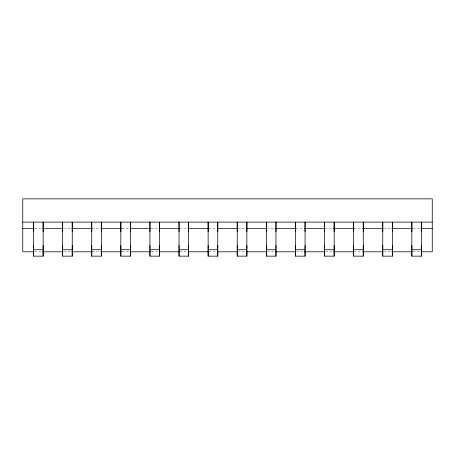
<?xml version="1.0" encoding="UTF-8"?>
<svg xmlns="http://www.w3.org/2000/svg" width="455" height="455" viewBox="0 0 455 455"><rect width="100%" height="100%" fill="white"/><g stroke="black" fill="none" stroke-linecap="round" stroke-linejoin="round"><path stroke-width="0.34" stroke-dasharray="2.27 1.71" d="M34.836 228.529L41.945 228.529M63.984 228.529L71.094 228.529M92.41 228.529L100.953 228.529M122.202 228.529L129.766 228.529M151.305 228.529L158.869 228.529M179.719 228.529L187.972 228.529M208.822 228.529L216.836 228.529M238.164 228.529L246.178 228.529M267.028 228.529L275.281 228.529M296.131 228.529L303.695 228.529M325.234 228.529L332.798 228.529M354.047 228.529L362.589 228.529M383.906 228.529L391.016 228.529M413.055 228.529L420.164 228.529M34.836 251.791L41.945 251.791M63.984 251.791L71.094 251.791M92.422 251.791L100.953 251.791M122.281 251.791L129.391 251.791M151.43 251.791L158.539 251.791M179.867 251.791L187.688 251.791M209.016 251.791L216.836 251.791M238.164 251.791L245.984 251.791M267.312 251.791L275.133 251.791M296.461 251.791L303.57 251.791M325.609 251.791L332.719 251.791M354.047 251.791L362.578 251.791M383.906 251.791L391.016 251.791M413.055 251.791L420.164 251.791"/><path stroke-width="0.68" d="M33.522 256.148L33.522 249.727L43.145 249.727L43.145 256.148L33.522 256.148L33.522 245.416M33.522 248.839L33.522 222.114L33.522 228.438M43.145 248.839L43.145 222.114L43.145 228.438M62.625 256.148L62.625 249.727L72.248 249.727L72.248 256.148L62.625 256.148L62.625 245.416M62.625 248.839L62.625 222.114L62.625 228.438M72.248 248.839L72.248 222.114L72.248 228.438M91.728 256.148L91.728 249.727L101.351 249.727L101.351 256.148L91.728 256.148L91.728 245.416M91.728 248.839L91.728 222.114L91.728 228.438M101.351 248.839L101.351 222.114L101.351 228.438M120.831 256.148L120.831 249.727L130.454 249.727L130.454 256.148L120.831 256.148L120.831 245.416M120.831 248.839L120.831 222.114L120.831 228.438M130.454 248.839L130.454 222.114L130.454 228.438M149.928 256.148L149.928 249.727L159.557 249.727L159.557 256.148L149.928 256.148L149.928 245.416M149.928 248.839L149.928 222.114L149.928 228.438M159.557 248.839L159.557 222.114L159.557 228.438M179.031 256.148L179.031 249.727L188.66 249.727L188.66 256.148L179.031 256.148L179.031 245.416M179.031 248.839L179.031 222.114L179.031 228.438M188.66 248.839L188.66 222.114L188.66 228.438M208.134 256.148L208.134 249.727L217.763 249.727L217.763 256.148L208.134 256.148L208.134 245.416M208.134 248.839L208.134 222.114L208.134 228.438M217.763 248.839L217.763 222.114L217.763 228.438M237.237 256.148L237.237 249.727L246.866 249.727L246.866 256.148L237.237 256.148L237.237 245.416M237.237 248.839L237.237 222.114L237.237 228.438M246.866 248.839L246.866 222.114L246.866 228.438M266.34 256.148L266.34 249.727L275.969 249.727L275.969 256.148L266.34 256.148L266.34 245.416M266.34 248.839L266.34 222.114L266.34 228.438M275.969 248.839L275.969 222.114L275.969 228.438M295.443 256.148L295.443 249.727L305.072 249.727L305.072 256.148L295.443 256.148L295.443 245.416M295.443 248.839L295.443 222.114L295.443 228.438M305.072 248.839L305.072 222.114L305.072 228.438M324.546 256.148L324.546 249.727L334.169 249.727L334.169 256.148L324.546 256.148L324.546 245.416M324.546 248.839L324.546 222.114L324.546 228.438M334.169 248.839L334.169 222.114L334.169 228.438M353.649 256.148L353.649 249.727L363.272 249.727L363.272 256.148L353.649 256.148L353.649 245.416M353.649 248.839L353.649 222.114L353.649 228.438M363.272 248.839L363.272 222.114L363.272 228.438M382.752 256.148L382.752 249.727L392.375 249.727L392.375 256.148L382.752 256.148L382.752 245.416M382.752 248.839L382.752 222.114L382.752 228.438M392.375 248.839L392.375 222.114L392.375 228.438M411.855 256.148L411.855 249.727L421.478 249.727L421.478 256.148L411.855 256.148L411.855 245.416M411.855 248.839L411.855 222.114L411.855 228.438M421.478 248.839L421.478 222.114L421.478 228.438M22.75 222.114L432.25 222.114M22.75 228.529L34.125 228.529M42.656 228.529L63.273 228.529M71.805 228.529L92.422 228.529M100.953 228.529L121.57 228.529M130.102 228.529L150.719 228.529M159.25 228.529L179.156 228.529M188.398 228.529L208.305 228.529M217.547 228.529L237.453 228.529M246.695 228.529L266.602 228.529M275.844 228.529L295.75 228.529M304.281 228.529L324.898 228.529M333.43 228.529L354.047 228.529M362.578 228.529L383.195 228.529M391.727 228.529L412.344 228.529M420.875 228.529L432.25 228.529M34.125 251.791L22.75 251.791L22.75 198.852L432.25 198.852L432.25 251.791L420.875 251.791M42.656 251.791L63.273 251.791M71.805 251.791L92.422 251.791M100.953 251.791L121.57 251.791M130.102 251.791L150.719 251.791M159.25 251.791L179.156 251.791M188.398 251.791L208.305 251.791M217.547 251.791L237.453 251.791M246.695 251.791L266.602 251.791M275.844 251.791L295.75 251.791M304.281 251.791L324.898 251.791M333.43 251.791L354.047 251.791M362.578 251.791L383.195 251.791M391.727 251.791L412.344 251.791M421.478 228.529L421.478 231.805M421.478 245.416L421.478 256.148M411.855 228.529L411.855 231.805M392.375 228.529L392.375 231.805M392.375 245.416L392.375 256.148M382.752 228.529L382.752 231.805M363.272 228.529L363.272 231.805M363.272 245.416L363.272 256.148M353.649 228.529L353.649 231.805M334.169 228.529L334.169 231.805M334.169 245.416L334.169 256.148M324.546 228.529L324.546 231.805M305.072 228.529L305.072 231.805M305.072 245.416L305.072 256.148M295.443 228.529L295.443 231.805M275.969 228.529L275.969 231.805M275.969 245.416L275.969 256.148M266.34 228.529L266.34 231.805M246.866 228.529L246.866 231.805M246.866 245.416L246.866 256.148M237.237 228.529L237.237 231.805M217.763 228.529L217.763 231.805M217.763 245.416L217.763 256.148M208.134 228.529L208.134 231.805M188.66 228.529L188.66 231.805M188.66 245.416L188.66 256.148M179.031 228.529L179.031 231.805M159.557 228.529L159.557 231.805M159.557 245.416L159.557 256.148M149.928 228.529L149.928 231.805M130.454 228.529L130.454 231.805M130.454 245.416L130.454 256.148M120.831 228.529L120.831 231.805M101.351 228.529L101.351 231.805M101.351 245.416L101.351 256.148M91.728 228.529L91.728 231.805M72.248 228.529L72.248 231.805M72.248 245.416L72.248 256.148M62.625 228.529L62.625 231.805M43.145 228.529L43.145 231.805M43.145 245.416L43.145 256.148M33.522 228.529L33.522 231.805"/></g></svg>
